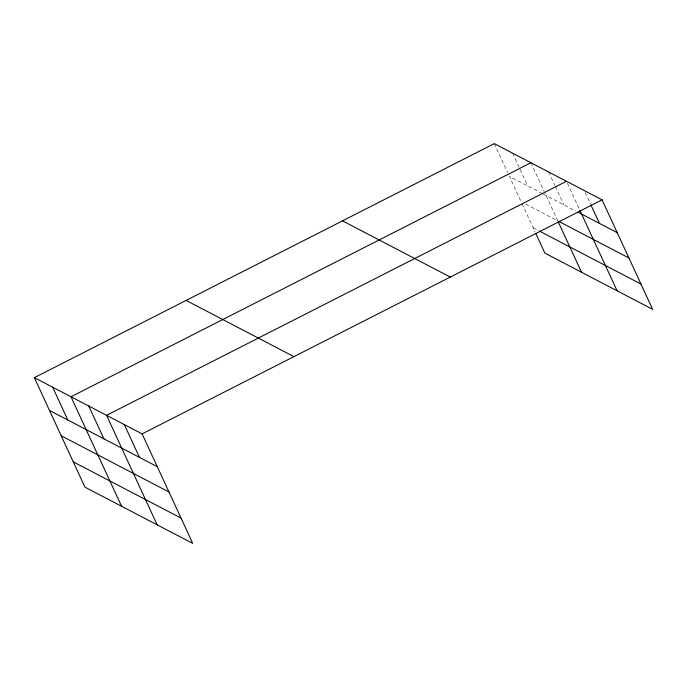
<?xml version="1.0" encoding="UTF-8"?>
<svg xmlns="http://www.w3.org/2000/svg" width="687" height="687" viewBox="0 0 687 687"><rect width="100%" height="100%" fill="white"/><g stroke="black" fill="none" stroke-linecap="round" stroke-linejoin="round"><path stroke-width="0.52" stroke-dasharray="3.44 2.58" d="M542.421 193.648L509.445 176.439L521.132 201.746M543.34 194.12L576.032 211.175M525.718 204.133L557.775 220.862L544.302 191.699M533.181 227.818L538.677 230.686M585.161 192.497L590.511 204.082M567.376 183.223L579.424 209.286M548.707 172.016L554.95 185.524M555.397 186.495L563.864 204.829M530.922 162.742L543.855 190.728M512.596 153.184L527.762 185.997M494.279 143.626L507.659 172.583M522.026 203.678L534.984 231.717"/><path stroke-width="1.03" d="M34.35 377.652L142.123 433.875L192.721 543.374L84.948 487.16L34.35 377.652L494.279 143.626L602.052 199.84L652.65 309.348L544.877 253.125L535.886 233.657M530.922 162.742L70.993 396.768L121.59 506.267M566.483 181.291L106.562 415.317L157.16 524.825M142.123 433.875L602.052 199.84M577.904 212.154L617.218 232.661M558.711 221.351L628.906 257.969M539.596 231.167L640.954 284.04M342.504 220.853L450.277 277.076M186.125 300.425L293.899 356.639M49.516 410.474L157.289 466.688M61.203 435.781L168.985 491.995M73.251 461.853L181.025 518.067M590.957 205.044L599.433 223.387M579.862 210.248L617.081 290.799M558.222 221.832L581.52 272.241M124.338 424.6L139.504 457.413M88.778 406.043L103.943 438.864M52.676 387.21L67.833 420.032"/></g></svg>
